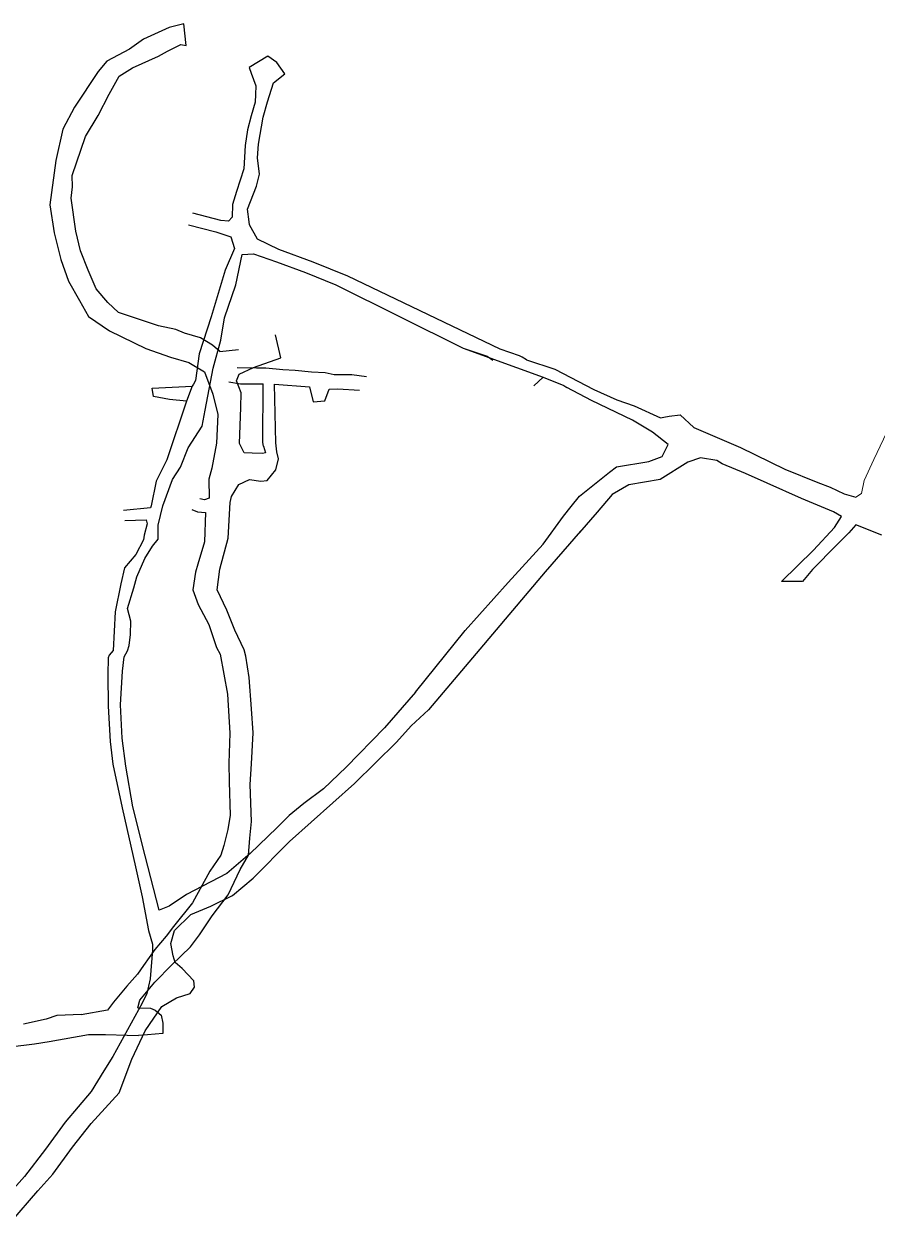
# Model space of a CAD drawing. Header units: metres. Extents: x 750344 to 750907, y 4168989 to 4169866.
# Drawn here: x 750523 to 750640.2, y 4169410.5 to 4169575.1 of the extents above; entities that cross this region are included whole.
import ezdxf

# ---------------------------------------------------------------- set-up
doc = ezdxf.new("R2010")
doc.units = ezdxf.units.M
doc.header["$MEASUREMENT"] = 0
doc.layers.add('bahceli', color=3, linetype='Continuous')
doc.layers.add('kartal ocak', color=7, linetype='Continuous', lineweight=25)

msp = doc.modelspace()

# ---------------------------------------------------------------- linework, layer by layer
at = {"layer": 'bahceli', "lineweight": 0}
for p, q in [((750639.73, 4169515.27, 822.79), (750638.41, 4169512.37, 822.79)), ((750638.41, 4169512.37, 822.79), (750638.07, 4169510.59, 822.87)), ((750638.07, 4169510.59, 822.87), (750637.28, 4169510.1, 822.97))]:
    msp.add_line(p, q, dxfattribs=at)
at = {"layer": 'kartal ocak'}
for p, q in [((750542.97, 4169574.59, 783.71), (750539.43, 4169573.01, 783.71)), ((750544.96, 4169575.09, 783.7), (750542.97, 4169574.59, 783.71)), ((750545.3, 4169572.14, 783.7), (750544.96, 4169575.09, 783.7)), ((750539.43, 4169573.01, 783.71), (750537.52, 4169571.65, 783.72)), ((750542.71, 4169571.34, 783.74), (750544.54, 4169572.26, 783.83)), ((750544.54, 4169572.26, 783.83), (750545.3, 4169572.14, 783.7)), ((750537.52, 4169571.65, 783.72), (750534.4, 4169569.97, 784)), ((750537.93, 4169569.05, 784.02), (750541.47, 4169570.68, 783.83)), ((750541.47, 4169570.68, 783.83), (750542.71, 4169571.34, 783.74)), ((750556.49, 4169570.66, 824.61), (750553.96, 4169569.1, 824.48)), ((750557.74, 4169569.8, 824.48), (750556.49, 4169570.66, 824.61)), ((750534.4, 4169569.97, 784), (750533.19, 4169568.56, 784.37)), ((750536.08, 4169567.9, 784.37), (750537.93, 4169569.05, 784.02)), ((750553.96, 4169569.1, 824.48), (750554.2, 4169568.33, 824.4)), ((750558.82, 4169568.24, 824.45), (750557.74, 4169569.8, 824.48)), ((750533.19, 4169568.56, 784.37), (750529.96, 4169563.66, 786.21)), ((750534.69, 4169565.45, 784.46), (750536.08, 4169567.9, 784.37)), ((750554.2, 4169568.33, 824.4), (750554.86, 4169566.6, 824.28)), ((750557.26, 4169567.01, 824.25), (750558.82, 4169568.24, 824.45)), ((750554.86, 4169566.6, 824.28), (750554.83, 4169565.4, 824.2)), ((750556.44, 4169564.39, 824.26), (750557.26, 4169567.01, 824.25)), ((750533.2, 4169562.52, 786.33), (750534.69, 4169565.45, 784.46)), ((750554.75, 4169564.37, 824.21), (750554.21, 4169562.45, 824.29)), ((750554.83, 4169565.4, 824.2), (750554.75, 4169564.37, 824.21)), ((750555.85, 4169562.27, 824.31), (750556.44, 4169564.39, 824.26)), ((750529.96, 4169563.66, 786.21), (750528.32, 4169560.64, 786.26)), ((750531.45, 4169559.62, 786.01), (750533.2, 4169562.52, 786.33)), ((750554.21, 4169562.45, 824.29), (750553.72, 4169560.55, 824.44)), ((750555.24, 4169558.59, 824.25), (750555.85, 4169562.27, 824.31)), ((750528.32, 4169560.64, 786.26), (750527.4, 4169556.35, 786.26)), ((750529.63, 4169554.26, 786.13), (750531.45, 4169559.62, 786.01)), ((750553.72, 4169560.55, 824.44), (750553.4, 4169558.39, 824.33)), ((750553.4, 4169558.39, 824.33), (750553.19, 4169555.21, 824.16)), ((750555.1, 4169556.7, 824.17), (750555.24, 4169558.59, 824.25)), ((750527.4, 4169556.35, 786.26), (750526.57, 4169550.26, 786.78)), ((750555.35, 4169554.47, 824.12), (750555.1, 4169556.7, 824.17)), ((750529.67, 4169552.74, 786.13), (750529.63, 4169554.26, 786.13)), ((750553.19, 4169555.21, 824.16), (750552.21, 4169552.06, 824.06)), ((750554.94, 4169552.82, 824.14), (750555.35, 4169554.47, 824.12)), ((750529.5, 4169551.18, 786.78), (750529.67, 4169552.74, 786.13)), ((750553.71, 4169549.66, 824.13), (750554.94, 4169552.82, 824.14)), ((750530.14, 4169546.61, 786.78), (750529.5, 4169551.18, 786.78)), ((750552.21, 4169552.06, 824.06), (750551.64, 4169550.29, 824.08)), ((750526.57, 4169550.26, 786.78), (750527.13, 4169546.4, 786.78)), ((750551.64, 4169550.29, 824.08), (750551.59, 4169548.54, 824.21)), ((750553.93, 4169547.93, 824.08), (750553.71, 4169549.66, 824.13)), ((750545.62, 4169547.51, 824.32), (750549.36, 4169546.53, 824.13)), ((750550.05, 4169548.1, 824.21), (750546.21, 4169549.11, 824.34)), ((750551.11, 4169548.01, 824.29), (750550.05, 4169548.1, 824.21)), ((750551.59, 4169548.54, 824.21), (750551.11, 4169548.01, 824.29)), ((750553.98, 4169547.51, 824.1), (750553.93, 4169547.93, 824.08)), ((750527.13, 4169546.4, 786.78), (750528.08, 4169542.72, 786.78)), ((750530.77, 4169543.92, 786.78), (750530.14, 4169546.61, 786.78)), ((750549.36, 4169546.53, 824.13), (750551.43, 4169545.86, 824.06)), ((750555.07, 4169545.51, 824.01), (750553.98, 4169547.51, 824.1)), ((750551.94, 4169544.24, 824.27), (750550.64, 4169541.25, 824.4)), ((750551.43, 4169545.86, 824.06), (750551.94, 4169544.24, 824.27)), ((750557.99, 4169544.13, 824.05), (750555.07, 4169545.51, 824.01)), ((750528.08, 4169542.72, 786.78), (750529.13, 4169539.74, 786.85)), ((750531.81, 4169541.27, 786.87), (750530.77, 4169543.92, 786.78)), ((750552.09, 4169539.28, 824.32), (750552.99, 4169543.44, 824.2)), ((750552.99, 4169543.44, 824.2), (750554.52, 4169543.5, 824.09)), ((750554.52, 4169543.5, 824.09), (750557.67, 4169542.4, 824.07)), ((750562.71, 4169542.36, 824.05), (750557.99, 4169544.13, 824.05)), ((750532.94, 4169538.71, 786.84), (750531.81, 4169541.27, 786.87)), ((750550.64, 4169541.25, 824.4), (750548.7, 4169534.86, 824.2)), ((750557.67, 4169542.4, 824.07), (750561.69, 4169540.95, 824.04)), ((750561.69, 4169540.95, 824.04), (750565.82, 4169539.25, 824.04)), ((750567.5, 4169540.46, 824.06), (750562.71, 4169542.36, 824.05)), ((750529.13, 4169539.74, 786.85), (750530.65, 4169537.09, 786.83)), ((750588.4, 4169530.43, 823.82), (750567.5, 4169540.46, 824.06)), ((750534.51, 4169536.84, 786.99), (750532.94, 4169538.71, 786.84)), ((750550.54, 4169534.73, 824.19), (750552.09, 4169539.28, 824.32)), ((750565.82, 4169539.25, 824.04), (750583.35, 4169530.54, 823.97)), ((750530.65, 4169537.09, 786.83), (750531.85, 4169534.89, 786.99)), ((750536.01, 4169535.48, 787.62), (750534.51, 4169536.84, 786.99)), ((750531.85, 4169534.89, 786.99), (750534.77, 4169532.93, 787.95)), ((750541.5, 4169533.63, 787.11), (750536.01, 4169535.48, 787.62)), ((750548.7, 4169534.86, 824.2), (750547.05, 4169529.77, 824.2)), ((750550.03, 4169531.66, 824.24), (750550.54, 4169534.73, 824.19)), ((750534.77, 4169532.93, 787.95), (750539.75, 4169530.52, 787.48)), ((750543.86, 4169533.13, 787), (750541.5, 4169533.63, 787.11)), ((750545.04, 4169532.63, 786.86), (750543.86, 4169533.13, 787)), ((750547.27, 4169531.99, 786.91), (750545.04, 4169532.63, 786.86)), ((750548.91, 4169530.95, 786.9), (750547.27, 4169531.99, 786.91)), ((750548.97, 4169527.8, 824.45), (750550.03, 4169531.66, 824.24)), ((750558.31, 4169529.25, 787.3), (750557.54, 4169532.39, 787.3)), ((750539.75, 4169530.52, 787.48), (750543.14, 4169529.3, 787.34)), ((750547.05, 4169529.77, 824.2), (750546.55, 4169526.12, 824.49)), ((750549.91, 4169530.11, 787.44), (750548.91, 4169530.95, 786.9)), ((750549.91, 4169530.11, 787.44), (750552.47, 4169530.38, 787.46)), ((750583.35, 4169530.54, 823.97), (750594.31, 4169526.57, 823.72)), ((750583.35, 4169530.54, 823.97), (750586.61, 4169529.45, 823.98)), ((750586.61, 4169529.45, 823.98), (750587.43, 4169528.92, 823.88)), ((750591.05, 4169529.49, 824.34), (750588.4, 4169530.43, 823.82)), ((750591.44, 4169529.31, 823.85), (750591.05, 4169529.49, 824.34)), ((750543.14, 4169529.3, 787.34), (750545.67, 4169528.57, 787.25)), ((750545.67, 4169528.57, 787.25), (750547.79, 4169527.32, 787.4)), ((750547.89, 4169522.02, 824.64), (750548.97, 4169527.8, 824.45)), ((750554.93, 4169527.82, 807.43), (750552.29, 4169527.86, 805.97)), ((750552.55, 4169526.99, 787.22), (750554.54, 4169527.91, 787.3)), ((750554.54, 4169527.91, 787.3), (750558.31, 4169529.25, 787.3)), ((750556.21, 4169527.81, 808.03), (750554.93, 4169527.82, 807.43)), ((750558.54, 4169527.56, 809.34), (750556.21, 4169527.81, 808.03)), ((750592.01, 4169528.96, 823.71), (750591.44, 4169529.31, 823.85)), ((750592.01, 4169528.96, 823.71), (750595.94, 4169527.67, 823.71)), ((750546.55, 4169526.12, 824.49), (750546.29, 4169525.6, 824.54)), ((750547.79, 4169527.32, 787.4), (750548.93, 4169524.25, 787.38)), ((750552.2, 4169526.06, 787.27), (750552.55, 4169526.99, 787.22)), ((750560.26, 4169527.48, 810.3), (750558.54, 4169527.56, 809.34)), ((750562.49, 4169527.27, 811.56), (750560.26, 4169527.48, 810.3)), ((750564.36, 4169527.19, 812.55), (750562.49, 4169527.27, 811.56)), ((750565.63, 4169526.9, 813.22), (750564.36, 4169527.19, 812.55)), ((750568.05, 4169526.9, 814.55), (750565.63, 4169526.9, 813.22)), ((750570.06, 4169526.61, 815.72), (750568.05, 4169526.9, 814.55)), ((750593.03, 4169525.4, 823.84), (750594.31, 4169526.57, 823.72)), ((750594.31, 4169526.57, 823.72), (750597.16, 4169525.42, 823.75)), ((750595.94, 4169527.67, 823.71), (750601.28, 4169524.86, 823.62)), ((750540.61, 4169525.08, 824.89), (750546.09, 4169525.33, 824.55)), ((750540.79, 4169523.92, 824.9), (750540.61, 4169525.08, 824.89)), ((750546.09, 4169525.33, 824.55), (750545.35, 4169523.27, 824.6)), ((750546.29, 4169525.6, 824.54), (750546.09, 4169525.33, 824.55)), ((750551.16, 4169525.95, 805.61), (750552.76, 4169525.67, 806.43)), ((750552.85, 4169524.4, 787.48), (750552.2, 4169526.06, 787.27)), ((750552.76, 4169525.67, 806.43), (750555.87, 4169525.64, 808.15)), ((750555.82, 4169517.6, 792.75), (750555.87, 4169525.64, 808.15)), ((750557.58, 4169517.54, 792.58), (750557.42, 4169525.62, 809.01)), ((750557.42, 4169525.62, 809.01), (750562.24, 4169525.26, 811.45)), ((750562.24, 4169525.26, 811.45), (750562.71, 4169523.2, 812.72)), ((750564.34, 4169523.31, 812.94), (750564.91, 4169524.92, 812.86)), ((750564.91, 4169524.92, 812.86), (750566.13, 4169524.96, 813.45)), ((750566.13, 4169524.96, 813.45), (750569.08, 4169524.8, 815.1)), ((750597.16, 4169525.42, 823.75), (750597.57, 4169525.15, 823.79)), ((750600.98, 4169523.36, 823.72), (750597.57, 4169525.15, 823.79)), ((750601.28, 4169524.86, 823.62), (750604.42, 4169523.48, 823.65)), ((750543, 4169523.52, 824.64), (750540.79, 4169523.92, 824.9)), ((750545.35, 4169523.27, 824.6), (750542.65, 4169515.24, 824.61)), ((750545.35, 4169523.27, 824.6), (750543, 4169523.52, 824.64)), ((750548.93, 4169524.25, 787.38), (750549.65, 4169521.46, 787.22)), ((750552.78, 4169522.4, 787.37), (750552.85, 4169524.4, 787.48)), ((750562.71, 4169523.2, 812.72), (750564.34, 4169523.31, 812.94)), ((750606.6, 4169520.69, 823.51), (750600.98, 4169523.36, 823.72)), ((750604.42, 4169523.48, 823.65), (750606.82, 4169522.62, 823.53)), ((750547.48, 4169519.85, 824.65), (750547.89, 4169522.02, 824.64)), ((750549.65, 4169521.46, 787.22), (750549.47, 4169517.49, 787.48)), ((750552.6, 4169517.48, 787.54), (750552.78, 4169522.4, 787.37)), ((750606.82, 4169522.62, 823.53), (750610.43, 4169520.98, 823.66)), ((750610.89, 4169521.08, 823.72), (750611.63, 4169521.21, 823.65)), ((750611.63, 4169521.21, 823.65), (750613.13, 4169521.38, 823.46)), ((750613.13, 4169521.38, 823.46), (750615.03, 4169519.65, 823.42)), ((750545.58, 4169516.85, 824.65), (750547.48, 4169519.85, 824.65)), ((750609.33, 4169519.01, 823.42), (750606.6, 4169520.69, 823.51)), ((750610.43, 4169520.98, 823.66), (750610.89, 4169521.08, 823.72)), ((750615.03, 4169519.65, 823.42), (750621.41, 4169516.9, 823.48)), ((750611.48, 4169517.33, 823.4), (750609.33, 4169519.01, 823.42)), ((750544.5, 4169514.23, 824.71), (750545.58, 4169516.85, 824.65)), ((750549.47, 4169517.49, 787.48), (750548.83, 4169514.06, 787.21)), ((750553.24, 4169516.19, 787.4), (750552.6, 4169517.48, 787.54)), ((750555.89, 4169517.09, 792.15), (750555.82, 4169517.6, 792.75)), ((750555.89, 4169517.09, 792.15), (750556.16, 4169516.17, 790.96)), ((750557.75, 4169516.33, 791.54), (750557.58, 4169517.54, 792.58)), ((750557.95, 4169515.36, 791.15), (750557.75, 4169516.33, 791.54)), ((750610.65, 4169515.69, 823.39), (750611.48, 4169517.33, 823.4)), ((750621.41, 4169516.9, 823.48), (750627.5, 4169513.95, 823.27)), ((750542.65, 4169515.24, 824.61), (750541.15, 4169512.3, 824.39)), ((750554.36, 4169516.15, 786.8), (750553.24, 4169516.19, 787.4)), ((750555.78, 4169516.11, 786.8), (750554.36, 4169516.15, 786.8)), ((750556.16, 4169516.17, 790.96), (750555.78, 4169516.11, 786.8)), ((750557.58, 4169513.85, 786.8), (750557.95, 4169515.36, 791.15)), ((750604.38, 4169514.24, 823.58), (750608.85, 4169515, 823.39)), ((750608.85, 4169515, 823.39), (750610.65, 4169515.69, 823.39)), ((750614.2, 4169514.91, 823.4), (750610.41, 4169512.54, 823.37)), ((750615.92, 4169515.51, 823.41), (750614.2, 4169514.91, 823.4)), ((750618.2, 4169515.14, 823.44), (750615.92, 4169515.51, 823.41)), ((750618.92, 4169514.69, 823.39), (750618.2, 4169515.14, 823.44)), ((750622.12, 4169513.32, 823.28), (750618.92, 4169514.69, 823.39)), ((750543.41, 4169512.51, 824.56), (750544.5, 4169514.23, 824.71)), ((750548.83, 4169514.06, 787.21), (750548.39, 4169512.56, 787.43)), ((750556.4, 4169512.37, 786.8), (750557.58, 4169513.85, 786.8)), ((750599.31, 4169510.22, 823.73), (750603.44, 4169513.52, 823.54)), ((750603.44, 4169513.52, 823.54), (750604.38, 4169514.24, 823.58)), ((750625.1, 4169512, 823.36), (750622.12, 4169513.32, 823.28)), ((750627.5, 4169513.95, 823.27), (750632.06, 4169512.12, 823.23)), ((750541.15, 4169512.3, 824.39), (750540.49, 4169508.91, 824.7)), ((750542.06, 4169508.88, 824.67), (750543.41, 4169512.51, 824.56)), ((750548.39, 4169512.56, 787.43), (750548.45, 4169509.95, 787.4)), ((750551.51, 4169510.17, 787.35), (750552.54, 4169511.81, 787.32)), ((750552.54, 4169511.81, 787.32), (750553.98, 4169512.54, 786.8)), ((750553.98, 4169512.54, 786.8), (750555.53, 4169512.29, 786.8)), ((750555.53, 4169512.29, 786.8), (750556.4, 4169512.37, 786.8)), ((750606.07, 4169511.79, 823.51), (750603.78, 4169510.45, 823.54)), ((750610.41, 4169512.54, 823.37), (750606.07, 4169511.79, 823.51)), ((750629.82, 4169509.9, 823.27), (750625.1, 4169512, 823.36)), ((750632.06, 4169512.12, 823.23), (750633.73, 4169511.45, 823.23)), ((750633.73, 4169511.45, 823.23), (750635.66, 4169510.53, 823.1)), ((750547.81, 4169509.73, 787.4), (750547.17, 4169509.87, 791.6)), ((750548.45, 4169509.95, 787.4), (750547.81, 4169509.73, 787.4)), ((750551.32, 4169509.35, 787.4), (750551.51, 4169510.17, 787.35)), ((750598.16, 4169508.82, 823.79), (750599.31, 4169510.22, 823.73)), ((750603.78, 4169510.45, 823.54), (750601.72, 4169508.03, 823.71)), ((750634.21, 4169508.06, 823.19), (750629.82, 4169509.9, 823.27)), ((750635.66, 4169510.53, 823.1), (750637.28, 4169510.1, 822.97)), ((750540.38, 4169508.64, 824.65), (750536.66, 4169508.27, 824.67)), ((750540.49, 4169508.91, 824.7), (750540.38, 4169508.64, 824.65)), ((750541.46, 4169506.23, 824.77), (750542.06, 4169508.88, 824.67)), ((750546.08, 4169508.4, 791.73), (750546.86, 4169508.09, 790.4)), ((750546.86, 4169508.09, 790.4), (750547.93, 4169508, 787.4)), ((750551.03, 4169504.46, 787.41), (750551.32, 4169509.35, 787.4)), ((750597.11, 4169507.48, 823.73), (750598.16, 4169508.82, 823.79)), ((750601.72, 4169508.03, 823.71), (750599.32, 4169505.24, 823.8)), ((750635.32, 4169507.44, 823.1), (750634.21, 4169508.06, 823.19)), ((750536.86, 4169506.9, 824.79), (750539.79, 4169506.96, 824.65)), ((750539.91, 4169506.42, 824.8), (750539.51, 4169504.86, 824.86)), ((750539.79, 4169506.96, 824.65), (750539.91, 4169506.42, 824.8)), ((750547.93, 4169508, 787.4), (750547.79, 4169503.94, 787.41)), ((750594.33, 4169503.64, 823.75), (750597.11, 4169507.48, 823.73)), ((750634.35, 4169505.94, 823.08), (750635.32, 4169507.44, 823.1)), ((750539.51, 4169504.86, 824.86), (750539.44, 4169504.22, 824.76)), ((750541.43, 4169504.33, 824.78), (750541.46, 4169506.23, 824.77)), ((750599.47, 4169505.41, 823.8), (750594.6, 4169499.82, 824.04)), ((750631.47, 4169502.8, 823.16), (750634.35, 4169505.94, 823.08)), ((750636.31, 4169505.21, 823.12), (750634.62, 4169503.49, 823.13)), ((750637.28, 4169506.31, 823.01), (750636.31, 4169505.21, 823.12)), ((750640.85, 4169504.87, 822.98), (750637.28, 4169506.31, 823.01)), ((750539.44, 4169504.22, 824.76), (750538.38, 4169502.2, 825.14)), ((750539.61, 4169501.68, 825.05), (750540.68, 4169503.38, 825.09)), ((750540.68, 4169503.38, 825.09), (750541.43, 4169504.33, 824.78)), ((750547.79, 4169503.94, 787.41), (750546.9, 4169500.9, 787.51)), ((750549.92, 4169500.2, 787.54), (750551.03, 4169504.46, 787.41)), ((750589.51, 4169498.36, 824.08), (750594.33, 4169503.64, 823.75)), ((750634.62, 4169503.49, 823.13), (750631.3, 4169500.14, 823.16)), ((750538.38, 4169502.2, 825.14), (750536.8, 4169500.38, 825.25)), ((750538.49, 4169499.16, 824.99), (750539.61, 4169501.68, 825.05)), ((750627.04, 4169498.53, 823.56), (750631.47, 4169502.8, 823.16)), ((750536.8, 4169500.38, 825.25), (750536.32, 4169498.17, 824.99)), ((750546.56, 4169499.81, 787.84), (750546.19, 4169497.37, 789.01)), ((750546.9, 4169500.9, 787.51), (750546.56, 4169499.81, 787.84)), ((750549.55, 4169497.37, 788.27), (750549.92, 4169500.2, 787.54)), ((750594.6, 4169499.82, 824.04), (750585.13, 4169488.61, 824.46)), ((750631.3, 4169500.14, 823.16), (750629.95, 4169498.53, 823.41)), ((750536.32, 4169498.17, 824.99), (750535.54, 4169494.32, 825.37)), ((750538.08, 4169497.65, 825.09), (750538.49, 4169499.16, 824.99)), ((750583.61, 4169491.78, 824.43), (750589.51, 4169498.36, 824.08)), ((750629.95, 4169498.53, 823.41), (750627.04, 4169498.53, 823.56)), ((750537.24, 4169494.81, 825.22), (750538.08, 4169497.65, 825.09)), ((750546.19, 4169497.37, 789.01), (750546.95, 4169495.36, 788.35)), ((750550.88, 4169494.57, 788.18), (750549.55, 4169497.37, 788.27)), ((750546.95, 4169495.36, 788.35), (750548.42, 4169492.59, 788.64)), ((750535.54, 4169494.32, 825.37), (750535.24, 4169489.04, 825.64)), ((750537.68, 4169493.08, 825.34), (750537.24, 4169494.81, 825.22)), ((750551.97, 4169491.8, 788.81), (750550.88, 4169494.57, 788.18)), ((750537.65, 4169491.21, 825.56), (750537.68, 4169493.08, 825.34)), ((750548.42, 4169492.59, 788.64), (750549.47, 4169489.45, 788.88)), ((750553.23, 4169489.13, 788.91), (750551.97, 4169491.8, 788.81)), ((750576.79, 4169483.31, 824.86), (750583.61, 4169491.78, 824.43)), ((750537.46, 4169489.7, 825.59), (750537.65, 4169491.21, 825.56)), ((750534.69, 4169488.38, 825.82), (750534.58, 4169488.03, 825.81)), ((750535.24, 4169489.04, 825.64), (750534.69, 4169488.38, 825.82)), ((750536.77, 4169488.16, 825.61), (750537.24, 4169488.99, 825.83)), ((750537.24, 4169488.99, 825.83), (750537.46, 4169489.7, 825.59)), ((750549.47, 4169489.45, 788.88), (750549.95, 4169488.53, 788.84)), ((750549.95, 4169488.53, 788.84), (750550.98, 4169483.01, 789.57)), ((750553.49, 4169488.24, 789.05), (750553.23, 4169489.13, 788.91)), ((750585.13, 4169488.61, 824.46), (750578.57, 4169480.87, 824.82)), ((750534.58, 4169488.03, 825.81), (750534.54, 4169485.72, 825.75)), ((750536.55, 4169486.21, 825.84), (750536.77, 4169488.16, 825.61)), ((750553.94, 4169485.31, 789.38), (750553.49, 4169488.24, 789.05)), ((750534.54, 4169485.72, 825.75), (750534.56, 4169481.4, 825.91)), ((750536.25, 4169481.56, 825.91), (750536.55, 4169486.21, 825.84)), ((750554.26, 4169481.03, 789.9), (750553.94, 4169485.31, 789.38)), ((750550.98, 4169483.01, 789.57), (750551.3, 4169477.69, 790.46)), ((750576.79, 4169483.31, 824.86), (750572.54, 4169478.41, 825.09)), ((750534.56, 4169481.4, 825.91), (750534.86, 4169476.51, 825.89)), ((750536.47, 4169476.98, 825.81), (750536.25, 4169481.56, 825.91)), ((750554.47, 4169477.73, 790.48), (750554.26, 4169481.03, 789.9)), ((750578.57, 4169480.87, 824.82), (750576.21, 4169478.7, 825.27)), ((750572.54, 4169478.41, 825.09), (750567.27, 4169473.02, 825.42)), ((750574.18, 4169476.44, 825.11), (750576.21, 4169478.7, 825.27)), ((750537, 4169473.12, 826.14), (750536.47, 4169476.98, 825.81)), ((750551.3, 4169477.69, 790.46), (750551.13, 4169473.55, 791.34)), ((750554.28, 4169473.47, 791.33), (750554.47, 4169477.73, 790.48)), ((750534.86, 4169476.51, 825.89), (750535.21, 4169473.4, 826.08)), ((750568.39, 4169470.78, 825.32), (750574.18, 4169476.44, 825.11)), ((750551.13, 4169473.55, 791.34), (750551.17, 4169470.98, 791.67)), ((750554.08, 4169470.61, 791.72), (750554.28, 4169473.47, 791.33)), ((750535.21, 4169473.4, 826.08), (750536.49, 4169467.44, 826.25)), ((750537.97, 4169467.55, 826.19), (750537, 4169473.12, 826.14)), ((750567.27, 4169473.02, 825.42), (750564.15, 4169470.04, 825.51)), ((750551.17, 4169470.98, 791.67), (750551.31, 4169466.42, 792.4)), ((750554.26, 4169465.56, 792.54), (750554.08, 4169470.61, 791.72)), ((750559.49, 4169462.8, 825.93), (750568.39, 4169470.78, 825.32)), ((750564.15, 4169470.04, 825.51), (750561.46, 4169468, 825.62)), ((750536.49, 4169467.44, 826.25), (750538.32, 4169459.31, 826.45)), ((750539.66, 4169460.81, 826.44), (750537.97, 4169467.55, 826.19)), ((750561.46, 4169468, 825.62), (750559.42, 4169466.36, 825.71)), ((750551.31, 4169466.42, 792.4), (750550.99, 4169464.42, 792.69)), ((750554.04, 4169463.25, 792.71), (750554.26, 4169465.56, 792.54)), ((750559.42, 4169466.36, 825.71), (750557.75, 4169464.69, 825.86)), ((750550.99, 4169464.42, 792.69), (750550.48, 4169462.25, 792.93)), ((750557.75, 4169464.69, 825.86), (750554.08, 4169461.15, 826.29)), ((750550.48, 4169462.25, 792.93), (750550.06, 4169460.92, 793.26)), ((750553.86, 4169460.92, 793.02), (750554.04, 4169463.25, 792.71)), ((750554.48, 4169457.78, 826.54), (750559.49, 4169462.8, 825.93)), ((750541.56, 4169453.38, 827.01), (750539.66, 4169460.81, 826.44)), ((750550.06, 4169460.92, 793.26), (750548.53, 4169458.73, 793.67)), ((750554.08, 4169461.15, 826.29), (750550.86, 4169458.39, 826.47)), ((750552.68, 4169458.97, 793.28), (750553.86, 4169460.92, 793.02)), ((750538.32, 4169459.31, 826.45), (750539.23, 4169455.18, 826.75)), ((750548.53, 4169458.73, 793.67), (750546.15, 4169454.37, 794.73)), ((750551.03, 4169455.49, 793.73), (750552.68, 4169458.97, 793.28)), ((750550.86, 4169458.39, 826.47), (750545.34, 4169455.53, 827.01)), ((750551.63, 4169455.37, 826.69), (750554.48, 4169457.78, 826.54)), ((750545.34, 4169455.53, 827.01), (750542.94, 4169453.92, 827.08)), ((750548.65, 4169453.92, 827.02), (750551.63, 4169455.37, 826.69)), ((750548.86, 4169452.59, 794.81), (750551.03, 4169455.49, 793.73)), ((750539.23, 4169455.18, 826.75), (750540.13, 4169450.55, 827.14)), ((750542.94, 4169453.92, 827.08), (750541.56, 4169453.38, 827.01)), ((750546.15, 4169454.37, 794.73), (750543.53, 4169451.12, 795.84)), ((750545.91, 4169452.75, 827.07), (750548.65, 4169453.92, 827.02)), ((750543.7, 4169450.55, 827.15), (750545.91, 4169452.75, 827.07)), ((750547.1, 4169449.96, 795.49), (750548.86, 4169452.59, 794.81)), ((750540.13, 4169450.55, 827.14), (750540.68, 4169448.67, 827.11)), ((750543.53, 4169451.12, 795.84), (750542.53, 4169449.79, 795.23)), ((750543.17, 4169448.8, 827.14), (750543.7, 4169450.55, 827.15)), ((750542.53, 4169449.79, 795.23), (750540.96, 4169447.98, 795.31)), ((750543.48, 4169447.11, 827.16), (750543.17, 4169448.8, 827.14)), ((750545.86, 4169448.32, 795.59), (750547.1, 4169449.96, 795.49)), ((750540.96, 4169447.98, 795.31), (750539.44, 4169445.78, 795.47)), ((750540.68, 4169447.9, 827.16), (750540.35, 4169443.94, 827.31)), ((750540.68, 4169448.67, 827.11), (750540.68, 4169447.9, 827.16)), ((750543.32, 4169445.84, 795.32), (750545.86, 4169448.32, 795.59)), ((750539.44, 4169445.78, 795.47), (750538.61, 4169444.56, 795.54)), ((750540.99, 4169443.46, 795.39), (750543.32, 4169445.84, 795.32)), ((750543.77, 4169446.16, 827.33), (750543.48, 4169447.11, 827.16)), ((750544.73, 4169445.33, 827.28), (750543.77, 4169446.16, 827.33)), ((750538.61, 4169444.56, 795.54), (750537.15, 4169442.9, 795.67)), ((750540.35, 4169443.94, 827.31), (750539.9, 4169441.92, 827.32)), ((750546.33, 4169443.66, 827.42), (750544.73, 4169445.33, 827.28)), ((750537.15, 4169442.9, 795.67), (750535.32, 4169440.74, 796.43)), ((750538.94, 4169441, 795.59), (750540.99, 4169443.46, 795.39)), ((750545.83, 4169441.92, 827.53), (750546.44, 4169442.8, 827.53)), ((750546.44, 4169442.8, 827.53), (750546.33, 4169443.66, 827.42)), ((750535.32, 4169440.74, 796.43), (750534.49, 4169439.64, 796.2)), ((750539.26, 4169440.61, 827.39), (750535.2, 4169433.26, 827.53)), ((750538.63, 4169439.95, 795.93), (750538.94, 4169441, 795.59)), ((750539.9, 4169441.92, 827.32), (750539.26, 4169440.61, 827.39)), ((750541.92, 4169440.11, 827.43), (750543.95, 4169441.31, 827.34)), ((750543.95, 4169441.31, 827.34), (750545.83, 4169441.92, 827.53)), ((750530.92, 4169439.02, 796.99), (750527.51, 4169438.89, 797.83)), ((750534.49, 4169439.64, 796.2), (750530.88, 4169438.97, 796.88)), ((750538.63, 4169439.95, 795.93), (750540.39, 4169439.92, 796.2)), ((750539.65, 4169436.77, 827.65), (750541.92, 4169440.11, 827.43)), ((750540.39, 4169439.92, 796.2), (750541.03, 4169439.63, 796.4)), ((750541.03, 4169439.63, 796.4), (750541.85, 4169438.96, 796.5)), ((750541.85, 4169438.96, 796.5), (750542.1, 4169437.82, 796.63)), ((750526.06, 4169438.39, 797.83), (750522.94, 4169437.7, 798.09)), ((750527.51, 4169438.89, 797.83), (750526.06, 4169438.39, 798.02)), ((750542.1, 4169437.82, 796.63), (750542.09, 4169436.43, 796.6)), ((750526.45, 4169435.3, 797.82), (750531.88, 4169436.29, 796.73)), ((750531.88, 4169436.29, 796.73), (750534.19, 4169436.27, 796.53)), ((750534.19, 4169436.27, 796.53), (750537.16, 4169436.2, 796.31)), ((750537.16, 4169436.2, 796.31), (750538.73, 4169436.13, 796.74)), ((750537.81, 4169432.9, 827.71), (750539.65, 4169436.77, 827.65)), ((750539.99, 4169436.25, 796.79), (750538.73, 4169436.13, 796.74)), ((750542.09, 4169436.43, 796.6), (750539.99, 4169436.25, 796.79)), ((750521.12, 4169434.6, 798.47), (750524.46, 4169435.02, 798.03)), ((750524.46, 4169435.02, 798.03), (750526.45, 4169435.3, 797.83)), ((750535.2, 4169433.26, 827.53), (750533.98, 4169431.28, 827.75)), ((750536.07, 4169428.29, 827.79), (750537.81, 4169432.9, 827.71)), ((750533.98, 4169431.28, 827.75), (750532.25, 4169428.46, 827.83)), ((750532.25, 4169428.46, 827.83), (750528.68, 4169424.24, 827.84)), ((750532.24, 4169424.06, 827.84), (750536.07, 4169428.29, 827.79)), ((750528.68, 4169424.24, 827.84), (750525.96, 4169420.55, 827.92)), ((750529.65, 4169420.82, 827.91), (750532.24, 4169424.06, 827.84)), ((750526.97, 4169417.08, 828.07), (750529.65, 4169420.82, 827.91)), ((750525.96, 4169420.55, 827.92), (750523.06, 4169416.79, 828.11)), ((750523.06, 4169416.79, 828.11), (750518.97, 4169412.17, 828.39)), ((750524.9, 4169414.82, 828.18), (750526.97, 4169417.08, 828.07)), ((750521.21, 4169410.52, 828.4), (750524.9, 4169414.82, 828.18))]:
    msp.add_line(p, q, dxfattribs=at)
at = {"layer": 'kartal ocak', "lineweight": 0}
for p, q in [((750641.92, 4169519.91, 822.3), (750639.73, 4169515.27, 822.79)), ((750637.28, 4169510.1, 822.97), (750635.66, 4169510.53, 823.1))]:
    msp.add_line(p, q, dxfattribs=at)

doc.saveas('drawing.dxf')
